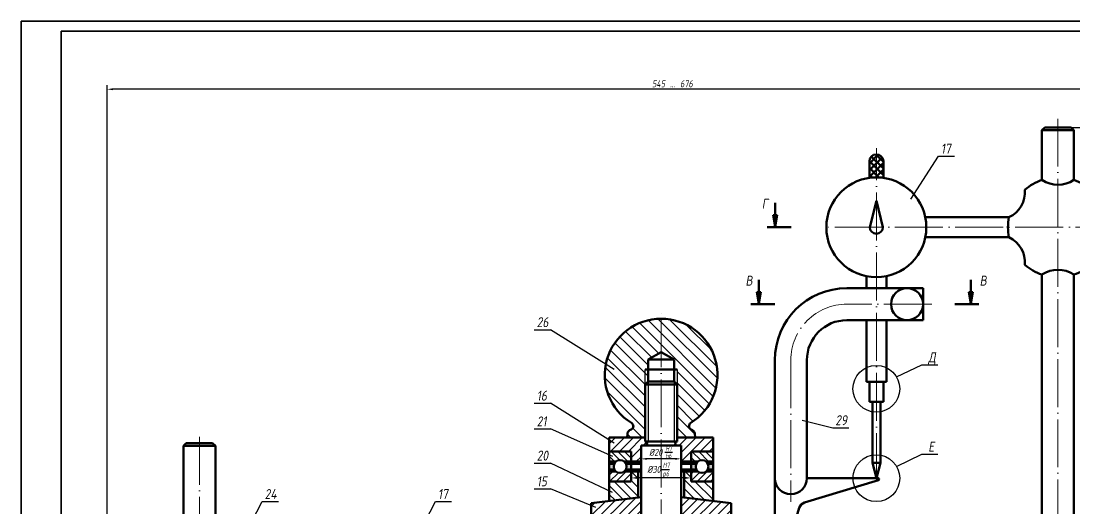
# Model space of a CAD drawing. Header units: millimetres. Extents: x 155 to 2756, y -275 to 1324.
# Drawn here: x 155 to 681, y 439 to 682 of the extents above; entities that cross this region are included whole.
import ezdxf

# ---------------------------------------------------------------- set-up
doc = ezdxf.new("R2010")
doc.units = ezdxf.units.MM
doc.header["$PDMODE"] = 35
doc.header["$PDSIZE"] = -30
doc.linetypes.add('ACAD_ISO04W100', pattern=[30, 24, -3, 0, -3])
for name, color, linetype, lineweight in [('Контур', 5, 'Continuous', 50), ('Оси', 254, 'ACAD_ISO04W100', 20), ('Рамка', 52, 'Continuous', 35), ('Текст', 242, 'Continuous', 25), ('Тонкие линии', 200, 'Continuous', 25), ('Штриховка', 26, 'Continuous', 25)]:
    doc.layers.add(name, color=color, linetype=linetype, lineweight=lineweight)
doc.styles.add('3.5', font='txt.shx', dxfattribs={"width": 0.7, "oblique": 10, "height": 3.5})
doc.styles.add('5', font='txt.shx', dxfattribs={"width": 0.8, "oblique": 10, "height": 5})
doc.dimstyles.new('1 STANDARD(1 1)', dxfattribs={"dimscale": 0, "dimtxt": 3.5, "dimasz": 3, "dimexe": 2, "dimexo": 0, "dimgap": 1, "dimtad": 1, "dimtoh": 1, "dimdec": 1, "dimzin": 9, "dimdsep": 46, "dimtxsty": '3.5', "dimcen": 2.5, "dimclrd": 256, "dimclre": 256, "dimclrt": 256, "dimaunit": 1, "dimadec": 0, "dimazin": 0, "dimtfac": 1, "dimtdec": 1, "dimtmove": 0, "dimatfit": 3, "dimfxl": 0, "dimtolj": 1, "dimtzin": 1, "dimarcsym": 0})
pattern_1 = [(45, (41.0624, 0), (-2.245064, 2.245064), [])]

# ---------------------------------------------------------------- blocks, each defined once
blk = doc.blocks.new('*D9')
at = {"layer": 'Defpoints', "color": 0}
for p in [(673.4, 629.04), (851.98, 629.04), (665.9, 182.98)]:
    blk.add_point(p, dxfattribs=at)
at = {"layer": 'Тонкие линии', "lineweight": -2}
for p, q in [((673.4, 629.04), (853.98, 629.04)), ((851.98, 185.98), (851.98, 626.04)), ((665.9, 182.98), (853.98, 182.98))]:
    blk.add_line(p, q, dxfattribs=at)
at = {"layer": 'Тонкие линии'}
for points in [[(851.48, 626.04), (852.48, 626.04), (851.98, 629.04)], [(851.48, 185.98), (852.48, 185.98), (851.98, 182.98)]]:
    blk.add_solid(points, dxfattribs=at)
at = {"layer": 'Тонкие линии', "insert": (849.23, 406.01), "char_height": 3.5, "attachment_point": 5, "rotation": 90, "style": '3.5'}
blk.add_mtext('\\A1;440', dxfattribs=at)
blk = doc.blocks.new('*D14')
at = {"layer": 'Defpoints', "color": 0}
for p in [(464.85, 463.12), (464.85, 462.94), (484.85, 463.12)]:
    blk.add_point(p, dxfattribs=at)
at = {"layer": 'Тонкие линии', "lineweight": -2}
for p, q in [((464.85, 462.94), (464.85, 465.12)), ((484.85, 463.12), (484.85, 465.12)), ((481.85, 463.12), (467.85, 463.12))]:
    blk.add_line(p, q, dxfattribs=at)
at = {"layer": 'Тонкие линии'}
for points in [[(467.85, 463.62), (467.85, 462.62), (464.85, 463.12)], [(481.85, 463.62), (481.85, 462.62), (484.85, 463.12)]]:
    blk.add_solid(points, dxfattribs=at)
at = {"layer": 'Тонкие линии', "insert": (472.19, 466.37), "char_height": 3.5, "attachment_point": 5, "style": '3.5'}
blk.add_mtext('\\A1;%%c20', dxfattribs=at)
blk = doc.blocks.new('*D15')
at = {"layer": 'Defpoints', "color": 0}
for p in [(459.85, 453.57), (459.85, 453.39), (489.85, 453.57)]:
    blk.add_point(p, dxfattribs=at)
at = {"layer": 'Тонкие линии', "lineweight": -2}
for p, q in [((459.85, 453.39), (459.85, 455.57)), ((486.85, 453.57), (462.85, 453.57)), ((489.85, 453.57), (489.85, 455.57))]:
    blk.add_line(p, q, dxfattribs=at)
at = {"layer": 'Тонкие линии'}
for points in [[(462.85, 454.07), (462.85, 453.07), (459.85, 453.57)], [(486.85, 454.07), (486.85, 453.07), (489.85, 453.57)]]:
    blk.add_solid(points, dxfattribs=at)
at = {"layer": 'Тонкие линии', "insert": (471.32, 457.82), "char_height": 3.5, "attachment_point": 5, "style": '3.5'}
blk.add_mtext('\\A1;%%c30', dxfattribs=at)
blk = doc.blocks.new('*D146')
at = {"layer": 'Defpoints', "color": 0}
for p in [(197.66, 648.11), (763.39, 579.02), (197.66, 386.76)]:
    blk.add_point(p, dxfattribs=at)
at = {"layer": 'Тонкие линии', "lineweight": -2}
for p, q in [((197.66, 386.76), (197.66, 650.11)), ((760.39, 648.11), (200.66, 648.11)), ((763.39, 579.02), (763.39, 650.11))]:
    blk.add_line(p, q, dxfattribs=at)
at = {"layer": 'Тонкие линии'}
for points in [[(200.66, 648.61), (200.66, 647.61), (197.66, 648.11)], [(760.39, 648.61), (760.39, 647.61), (763.39, 648.11)]]:
    blk.add_solid(points, dxfattribs=at)
at = {"layer": 'Тонкие линии', "insert": (480.52, 650.86), "char_height": 3.5, "attachment_point": 5, "style": '3.5'}
blk.add_mtext('\\A1;545 ... 676', dxfattribs=at)

msp = doc.modelspace()

# ---------------------------------------------------------------- hatches: boundary and pattern name
at = {"layer": 'Контур'}
h = msp.add_hatch(dxfattribs=at)
h.set_pattern_fill('ANSI37', color=256, scale=0.75, angle=90, style=0)
h.set_pattern_definition([(135, (295.0207, 192.257), (-1.683798, -1.683798), []), (225, (295.0207, 192.257), (1.683798, -1.683798), [])])
h.paths.add_polyline_path([(579.04, 603.77, -0.03513), (582.54, 604.02), (582.54, 615.52, 0.414214), (579.04, 612.02)])
h.paths.add_polyline_path([(582.54, 604.02, -0.03513), (586.04, 603.77), (586.04, 612.02, 0.414214), (582.54, 615.52)])
at = {"layer": 'Штриховка'}
h = msp.add_hatch(color=256, dxfattribs=at)
h.paths.add_polyline_path([(531.9, 585.11), (530.95, 585.11), (531.9, 579.02)])
h.paths.add_polyline_path([(532.85, 585.11), (531.9, 585.11), (531.9, 579.02)])
h = msp.add_hatch(color=256, dxfattribs=at)
h.paths.add_polyline_path([(523.75, 546.61), (522.8, 546.61), (523.75, 540.52)])
h.paths.add_polyline_path([(524.7, 546.61), (523.75, 546.61), (523.75, 540.52)])
h = msp.add_hatch(color=256, dxfattribs=at)
h.paths.add_polyline_path([(629.82, 540.52), (630.78, 546.61), (629.82, 546.61)])
h.paths.add_polyline_path([(629.82, 540.52), (629.82, 546.61), (628.87, 546.61)])
h = msp.add_hatch(dxfattribs=at)
h.set_pattern_fill('ANSI31', color=256, scale=1.25, angle=90, style=0)
h.set_pattern_definition([(135, (41.0624, 0), (-2.80633, -2.80633), [])])
h.paths.add_polyline_path([(481.35, 512.78), (481.35, 507.78), (482.85, 507.78), (482.85, 500.28), (482.85, 473.78), (491.85, 473.78), (491.7, 475.75, 0.263379), (490.6, 477.39), (489.84, 477.77, -0.272158), (488.74, 479.47, 0.010812), (488.74, 479.38), (488.74, 479.56, 0.010812), (488.74, 479.47, -0.248328), (489.69, 481.08, 0.755349), (474.85, 533.27), (474.85, 516.54)])
h.paths.add_polyline_path([(468.35, 512.78), (474.85, 516.54), (474.85, 533.27, 0.755349), (460.02, 481.08, -0.248328), (460.96, 479.47, 0.010812), (460.97, 479.56), (460.97, 479.38, 0.010812), (460.96, 479.47, -0.272158), (459.86, 477.77), (459.1, 477.39, 0.263379), (458, 475.75), (457.85, 473.78), (466.85, 473.78), (466.85, 500.28), (466.85, 507.78), (468.35, 507.78)])
h.paths.add_polyline_path([(468.35, 507.78), (466.85, 507.78), (466.85, 500.28), (468.35, 501.78)], flags=16)
h = msp.add_hatch(dxfattribs=at)
h.set_pattern_fill('ANSI31', color=256, style=0)
h.set_pattern_definition(pattern_1)
h.paths.add_polyline_path([(459.85, 466.78), (459.85, 461.78), (464.85, 461.78), (464.85, 469.78), (466.9, 469.78, 0.977236), (466.89, 471.78), (466.85, 471.78), (466.85, 473.78), (448.85, 473.78), (448.85, 466.78)])
h.paths.add_polyline_path([(489.85, 466.78), (500.85, 466.78), (500.85, 473.78), (482.85, 473.78), (482.85, 471.78), (482.81, 471.78, 0.977236), (482.81, 469.78), (484.85, 469.78), (484.85, 461.78), (489.85, 461.78)])
h = msp.add_hatch(dxfattribs=at)
h.set_pattern_fill('ANSI31', color=256, scale=0.75, angle=90, style=0)
h.set_pattern_definition([(135, (41.0624, 0), (-1.683798, -1.683798), [])])
h.paths.add_polyline_path([(456.35, 461.78), (459.85, 461.78), (459.85, 466.78), (448.85, 466.78), (448.85, 461.78), (452.35, 461.78, -0.350895)])
h.paths.add_polyline_path([(489.85, 466.78), (489.85, 461.78), (493.35, 461.78, -0.350895), (497.35, 461.78), (500.85, 461.78), (500.85, 466.78)])
h = msp.add_hatch(color=256, dxfattribs=at)
h.paths.add_polyline_path([(448.85, 457.86), (451.48, 457.86, -0.115426), (451.15, 459.28, -0.115426), (451.48, 460.7), (448.85, 460.7)])
h.paths.add_polyline_path([(457.22, 457.86), (459.85, 457.86), (459.85, 460.7), (457.22, 460.7, -0.115426), (457.55, 459.28, -0.115426)])
h.paths.add_polyline_path([(492.48, 460.7), (489.85, 460.7), (489.85, 457.86), (492.48, 457.86, -0.115426), (492.15, 459.28, -0.115426)])
h.paths.add_polyline_path([(500.85, 460.7), (498.22, 460.7, -0.115426), (498.55, 459.28, -0.115426), (498.22, 457.86), (500.85, 457.86)])
h = msp.add_hatch(dxfattribs=at)
h.set_pattern_fill('ANSI31', color=256, scale=0.75, style=0)
h.set_pattern_definition([(45, (41.0624, 0), (-1.683798, 1.683798), [])])
h.paths.add_polyline_path([(459.85, 451.78), (459.85, 456.78), (456.35, 456.78, -0.350895), (452.35, 456.78), (448.85, 456.78), (448.85, 451.78)])
h.paths.add_polyline_path([(500.85, 451.78), (500.85, 456.78), (497.35, 456.78, -0.350895), (493.35, 456.78), (489.85, 456.78), (489.85, 451.78)])
h = msp.add_hatch(dxfattribs=at)
h.set_pattern_fill('ANSI31', color=256, angle=90, style=0)
h.set_pattern_definition([(135, (41.0624, 0), (-2.245064, -2.245064), [])])
h.paths.add_polyline_path([(448.85, 451.78), (448.85, 442.03), (463.35, 443.72), (463.35, 456.78), (459.85, 456.78), (459.85, 451.78)])
h.paths.add_polyline_path([(500.85, 442.03), (500.85, 451.78), (489.85, 451.78), (489.85, 456.78), (486.35, 456.78), (486.35, 443.72)])
h = msp.add_hatch(dxfattribs=at)
h.set_pattern_fill('ANSI31', color=256, style=0)
h.set_pattern_definition(pattern_1)
h.paths.add_polyline_path([(439.85, 440.98), (439.85, 433.98), (440.85, 433.98), (443.85, 428.78), (457.11, 428.78), (457.11, 431.56), (464.85, 434.1), (464.85, 443.9)])
h.paths.add_polyline_path([(484.85, 443.9), (484.85, 434.1), (492.6, 431.56), (492.6, 428.78), (505.85, 428.78), (508.85, 433.98), (509.85, 433.98), (509.85, 440.98)])

# ---------------------------------------------------------------- linework, layer by layer
at = {"layer": 'Контур'}
for p, q in [((665.4, 627.65), (666.78, 629.04)), ((665.4, 602.7), (665.4, 627.65)), ((665.4, 627.65), (681.4, 627.65)), ((666.78, 629.04), (680.01, 629.04)), ((681.4, 627.65), (680.01, 629.04)), ((681.4, 602.7), (681.4, 627.65)), ((579.04, 612.02), (579.04, 603.77)), ((586.04, 603.77), (586.04, 612.02)), ((531.9, 579.02), (531.9, 591.2)), ((579.27, 579.02), (582.54, 592.27)), ((582.54, 592.27), (585.81, 579.02)), ((531.9, 579.02), (530.95, 585.11)), ((530.95, 585.11), (532.85, 585.11)), ((531.9, 579.02), (532.85, 585.11)), ((607.03, 584.02), (648.9, 584.02)), ((539.9, 579.02), (527.9, 579.02)), ((607.03, 574.02), (648.9, 574.02)), ((577.54, 548.52), (577.54, 554.52)), ((587.54, 548.52), (587.54, 554.52)), ((665.4, 328.48), (665.4, 555.33)), ((681.4, 328.48), (681.4, 555.33)), ((523.75, 540.52), (523.75, 552.7)), ((567.77, 548.52), (605.89, 548.52)), ((605.89, 548.52), (605.89, 532.52)), ((629.82, 540.52), (629.82, 552.7)), ((523.75, 540.52), (522.8, 546.61)), ((522.8, 546.61), (524.7, 546.61)), ((523.75, 540.52), (524.7, 546.61)), ((630.78, 546.61), (628.87, 546.61)), ((629.82, 540.52), (628.87, 546.61)), ((629.82, 540.52), (630.78, 546.61)), ((531.75, 540.52), (519.75, 540.52)), ((621.82, 540.52), (633.82, 540.52)), ((605.89, 532.52), (567.77, 532.52)), ((577.54, 501.67), (577.54, 532.52)), ((587.54, 501.67), (587.54, 532.52)), ((474.85, 516.54), (468.35, 512.78)), ((481.35, 512.78), (474.85, 516.54)), ((468.35, 501.78), (468.35, 512.78)), ((468.35, 512.78), (481.35, 512.78)), ((481.35, 512.78), (481.35, 501.78)), ((531.77, 453.42), (531.77, 512.52)), ((547.77, 453.42), (547.77, 512.52)), ((466.85, 507.78), (482.85, 507.78)), ((466.85, 500.28), (468.35, 501.78)), ((468.35, 501.78), (481.35, 501.78)), ((481.35, 501.78), (482.85, 500.28)), ((577.54, 501.67), (587.54, 501.67)), ((579.04, 501.67), (579.04, 491.67)), ((586.04, 491.67), (586.04, 501.67)), ((466.85, 471.78), (466.85, 500.28)), ((466.85, 500.28), (482.85, 500.28)), ((482.85, 500.28), (482.85, 471.78)), ((579.04, 491.67), (586.04, 491.67)), ((580.54, 461.17), (580.54, 491.67)), ((584.54, 491.67), (584.54, 461.17)), ((460.97, 479.38), (460.97, 479.56)), ((488.74, 479.38), (488.74, 479.56)), ((458, 475.75), (457.85, 473.78)), ((459.86, 477.77), (459.1, 477.39)), ((489.84, 477.77), (490.6, 477.39)), ((491.7, 475.75), (491.85, 473.78)), ((235.85, 469.55), (237.24, 470.93)), ((235.85, 469.55), (251.85, 469.55)), ((235.85, 410.44), (235.85, 469.55)), ((237.24, 470.93), (250.47, 470.93)), ((251.85, 469.55), (250.47, 470.93)), ((251.85, 410.44), (251.85, 469.55)), ((448.85, 442.03), (448.85, 473.78)), ((448.85, 473.78), (466.85, 473.78)), ((464.85, 434.1), (464.85, 469.78)), ((464.85, 469.78), (484.85, 469.78)), ((466.85, 471.78), (482.85, 471.78)), ((500.85, 473.78), (482.85, 473.78)), ((484.85, 434.1), (484.85, 469.78)), ((500.85, 442.03), (500.85, 473.78)), ((448.85, 466.78), (459.85, 466.78)), ((459.85, 466.78), (459.85, 451.78)), ((500.85, 466.78), (489.85, 466.78)), ((489.85, 466.78), (489.85, 451.78)), ((448.85, 461.78), (452.35, 461.78)), ((448.85, 460.7), (451.48, 460.7)), ((456.35, 461.78), (464.85, 461.78)), ((457.22, 460.7), (464.85, 460.7)), ((493.35, 461.78), (484.85, 461.78)), ((492.48, 460.7), (484.85, 460.7)), ((500.85, 461.78), (497.35, 461.78)), ((500.85, 460.7), (498.22, 460.7)), ((582.54, 453.42), (580.54, 461.17)), ((584.54, 461.17), (580.54, 461.17)), ((584.54, 461.17), (582.54, 453.42)), ((448.85, 457.86), (451.48, 457.86)), ((448.85, 456.78), (452.35, 456.78)), ((456.35, 456.78), (464.85, 456.78)), ((457.22, 457.86), (464.85, 457.86)), ((463.35, 456.78), (463.35, 443.72)), ((492.48, 457.86), (484.85, 457.86)), ((493.35, 456.78), (484.85, 456.78)), ((486.35, 456.78), (486.35, 443.72)), ((500.85, 456.78), (497.35, 456.78)), ((500.85, 457.86), (498.22, 457.86)), ((531.77, 401.77), (531.77, 453.42)), ((583.41, 453.42), (547.77, 453.42)), ((459.85, 451.78), (448.85, 451.78)), ((489.85, 451.78), (500.85, 451.78)), ((546.65, 441.2), (583.56, 452.44)), ((439.85, 440.98), (464.85, 443.9)), ((509.85, 440.98), (484.85, 443.9)), ((439.85, 433.98), (439.85, 440.98)), ((509.85, 433.98), (509.85, 440.98)), ((543.99, 438.54), (532.75, 401.63))]:
    msp.add_line(p, q, dxfattribs=at)
for centre, radius in [((582.54, 579.02), 25), ((597.89, 540.52), 8), ((454.35, 459.28), 3.2), ((495.35, 459.28), 3.2)]:
    msp.add_circle(centre, radius, dxfattribs=at)
for centre, radius, start, end in [((582.54, 612.02), 3.5, 0, 180), ((673.4, 579.02), 25, 108.6629, 131.3371), ((673.4, 614.53), 14.28, 235.9184, 304.0816), ((673.4, 579.02), 25, 48.6629, 71.3371), ((642.85, 596.72), 14.08, 295.4678, 4.3323), ((673.4, 579.02), 25, 168.463, 191.537), ((582.54, 579.02), 3.27, 180, 0), ((642.85, 561.31), 14.08, 355.6677, 64.5322), ((673.4, 579.02), 25, 228.6629, 251.3371), ((673.4, 579.02), 25, 288.6629, 311.3371), ((673.4, 543.51), 14.28, 55.9184, 124.0816), ((567.77, 512.52), 36, 90, 180), ((474.85, 505.07), 28.2, 301.7379, 238.2621), ((567.77, 512.52), 20, 90, 180), ((458.97, 479.56), 2, 296.623, 0), ((458.97, 479.38), 2, 0, 58.2621), ((490.74, 479.38), 2, 121.7379, 180), ((490.74, 479.56), 2, 180, 243.377), ((460, 475.6), 2, 116.623, 175.6446), ((489.71, 475.6), 2, 4.3554, 63.377), ((466.87, 470.78), 1, 268.5886, 91.2271), ((482.83, 470.78), 1, 88.7729, 271.4114), ((539.77, 453.42), 8, 180, 360), ((583.41, 452.92), 0.5, 286.9356, 90), ((547.81, 437.37), 4, 106.9356, 163.0644)]:
    msp.add_arc(centre, radius, start, end, dxfattribs=at)
at = {"layer": 'Оси'}
for p, q in [((582.54, 452.03), (582.54, 618.55)), ((766.33, 579.02), (556.05, 579.02)), ((474.85, 177.9), (474.85, 537.19))]:
    msp.add_line(p, q, dxfattribs=at)
for points in [[(673.4, 633.37), (673.4, 328.48, -0.414214), (645.4, 300.48), (564.89, 300.48)], [(610.35, 540.52), (567.77, 540.52, 0.414214), (539.77, 512.52), (539.77, 441.57)], [(243.85, 474.13), (243.85, 328.48, 0.414214), (271.85, 300.48), (385.2, 300.48)]]:
    msp.add_lwpolyline(points, format="xyb", dxfattribs=at)
at = {"layer": 'Рамка'}
for p, q in [((154.62, 88.25), (154.62, 682.25)), ((154.62, 682.25), (994.62, 682.25)), ((174.62, 677.25), (174.62, 93.25)), ((989.62, 677.25), (174.62, 677.25))]:
    msp.add_line(p, q, dxfattribs=at)
at = {"layer": 'Тонкие линии'}
for p, q in [((599.79, 593.1), (613.56, 614.62)), ((613.56, 614.62), (621.64, 614.62)), ((411.35, 527.76), (419.44, 527.76)), ((451.3, 507.81), (419.44, 527.76)), ((466.85, 500.28), (466.85, 507.78)), ((482.85, 507.78), (482.85, 500.28)), ((592.65, 504.09), (605.27, 510.17)), ((605.27, 510.17), (613.36, 510.17)), ((468.35, 501.78), (468.35, 471.78)), ((481.35, 501.78), (481.35, 471.78)), ((411.35, 490.97), (419.44, 490.97)), ((451.3, 471.02), (419.44, 490.97)), ((545.5, 482.44), (560.75, 478.68)), ((411.35, 478.09), (419.44, 478.09)), ((450.7, 464.24), (419.44, 478.09)), ((560.75, 478.68), (568.84, 478.68)), ((476.7, 466.54), (480.5, 466.54)), ((592.65, 459.32), (605.27, 465.4)), ((605.27, 465.4), (613.36, 465.4)), ((411.35, 460.99), (419.44, 460.99)), ((450.45, 446.2), (419.44, 460.99)), ((475.28, 457.83), (479.08, 457.83)), ((411.35, 448.11), (419.44, 448.11)), ((442.2, 438.8), (419.44, 448.11)), ((253.87, 400.28), (275.25, 441.74)), ((275.25, 441.74), (283.34, 441.74)), ((340.54, 400.28), (361.92, 441.74)), ((361.92, 441.74), (370.01, 441.74))]:
    msp.add_line(p, q, dxfattribs=at)
for centre in [(582.54, 498.19), (582.54, 453.42)]:
    msp.add_circle(centre, 11.71, dxfattribs=at)

# ---------------------------------------------------------------- texts
at = {"layer": 'Текст', "style": '5', "oblique": 10, "width": 0.8}
for s, p in [('17', (614.82, 615.88)), ('Г', (525.2, 588.28)), ('В', (517.06, 549.78)), ('В', (634.2, 549.78)), ('26', (412.62, 529.03)), ('Д', (608.53, 511.44)), ('16', (412.62, 492.23)), ('29', (562.02, 479.95)), ('21', (412.62, 479.35)), ('E', (608.53, 466.67)), ('20', (412.62, 462.25)), ('15', (412.62, 449.37)), ('24', (276.52, 443)), ('17', (363.19, 443))]:
    msp.add_text(s, height=5, dxfattribs=at).set_placement(p)
at = {"layer": 'Тонкие линии', "style": '3.5', "oblique": 10, "width": 0.7}
for s, height, p in [('Н7', 2.3, (477.12, 467.13)), ('h6', 2.3, (477.08, 463.45)), ('Н7', 2.5, (475.7, 458.71)), ('p6', 2.5, (475.66, 454.41))]:
    msp.add_text(s, height=height, dxfattribs=at).set_placement(p)

# ---------------------------------------------------------------- dimensions: what is measured, and where the dimension line sits
at = {"layer": 'Тонкие линии'}
for base, p1, p2, text, override, picture, middle in [((197.66, 648.11), (763.39, 579.02), (197.66, 386.76), '545 ... 676', {"dimscale": 1}, '*D146', (480.52, 648.11)), ((464.85, 463.12), (484.85, 463.12), (464.85, 462.94), '%%c20', {"dimscale": 1, "dimgap": 1.5, "dimsd2": 0}, '*D14', (472.19, 463.12)), ((459.85, 453.57), (489.85, 453.57), (459.85, 453.39), '%%c30', {"dimscale": 1, "dimgap": 2.5, "dimsd2": 0}, '*D15', (471.32, 453.57))]:
    dim = msp.add_linear_dim(base=base, p1=p1, p2=p2, text=text, dimstyle='1 STANDARD(1 1)', override=override, dxfattribs=at)
    dim.commit()
    dim.dimension.update_dxf_attribs({"geometry": picture, "text_midpoint": middle, "dimtype": 160})
dim = msp.add_linear_dim(base=(851.98, 629.04), p1=(665.9, 182.98), p2=(673.4, 629.04), angle=90, text='440', dimstyle='1 STANDARD(1 1)', override={"dimscale": 1, "dimtxt": 4}, dxfattribs=at)
dim.commit()
dim.dimension.update_dxf_attribs({"geometry": '*D9', "text_midpoint": (849.23, 406.01)})

doc.saveas('drawing.dxf')
